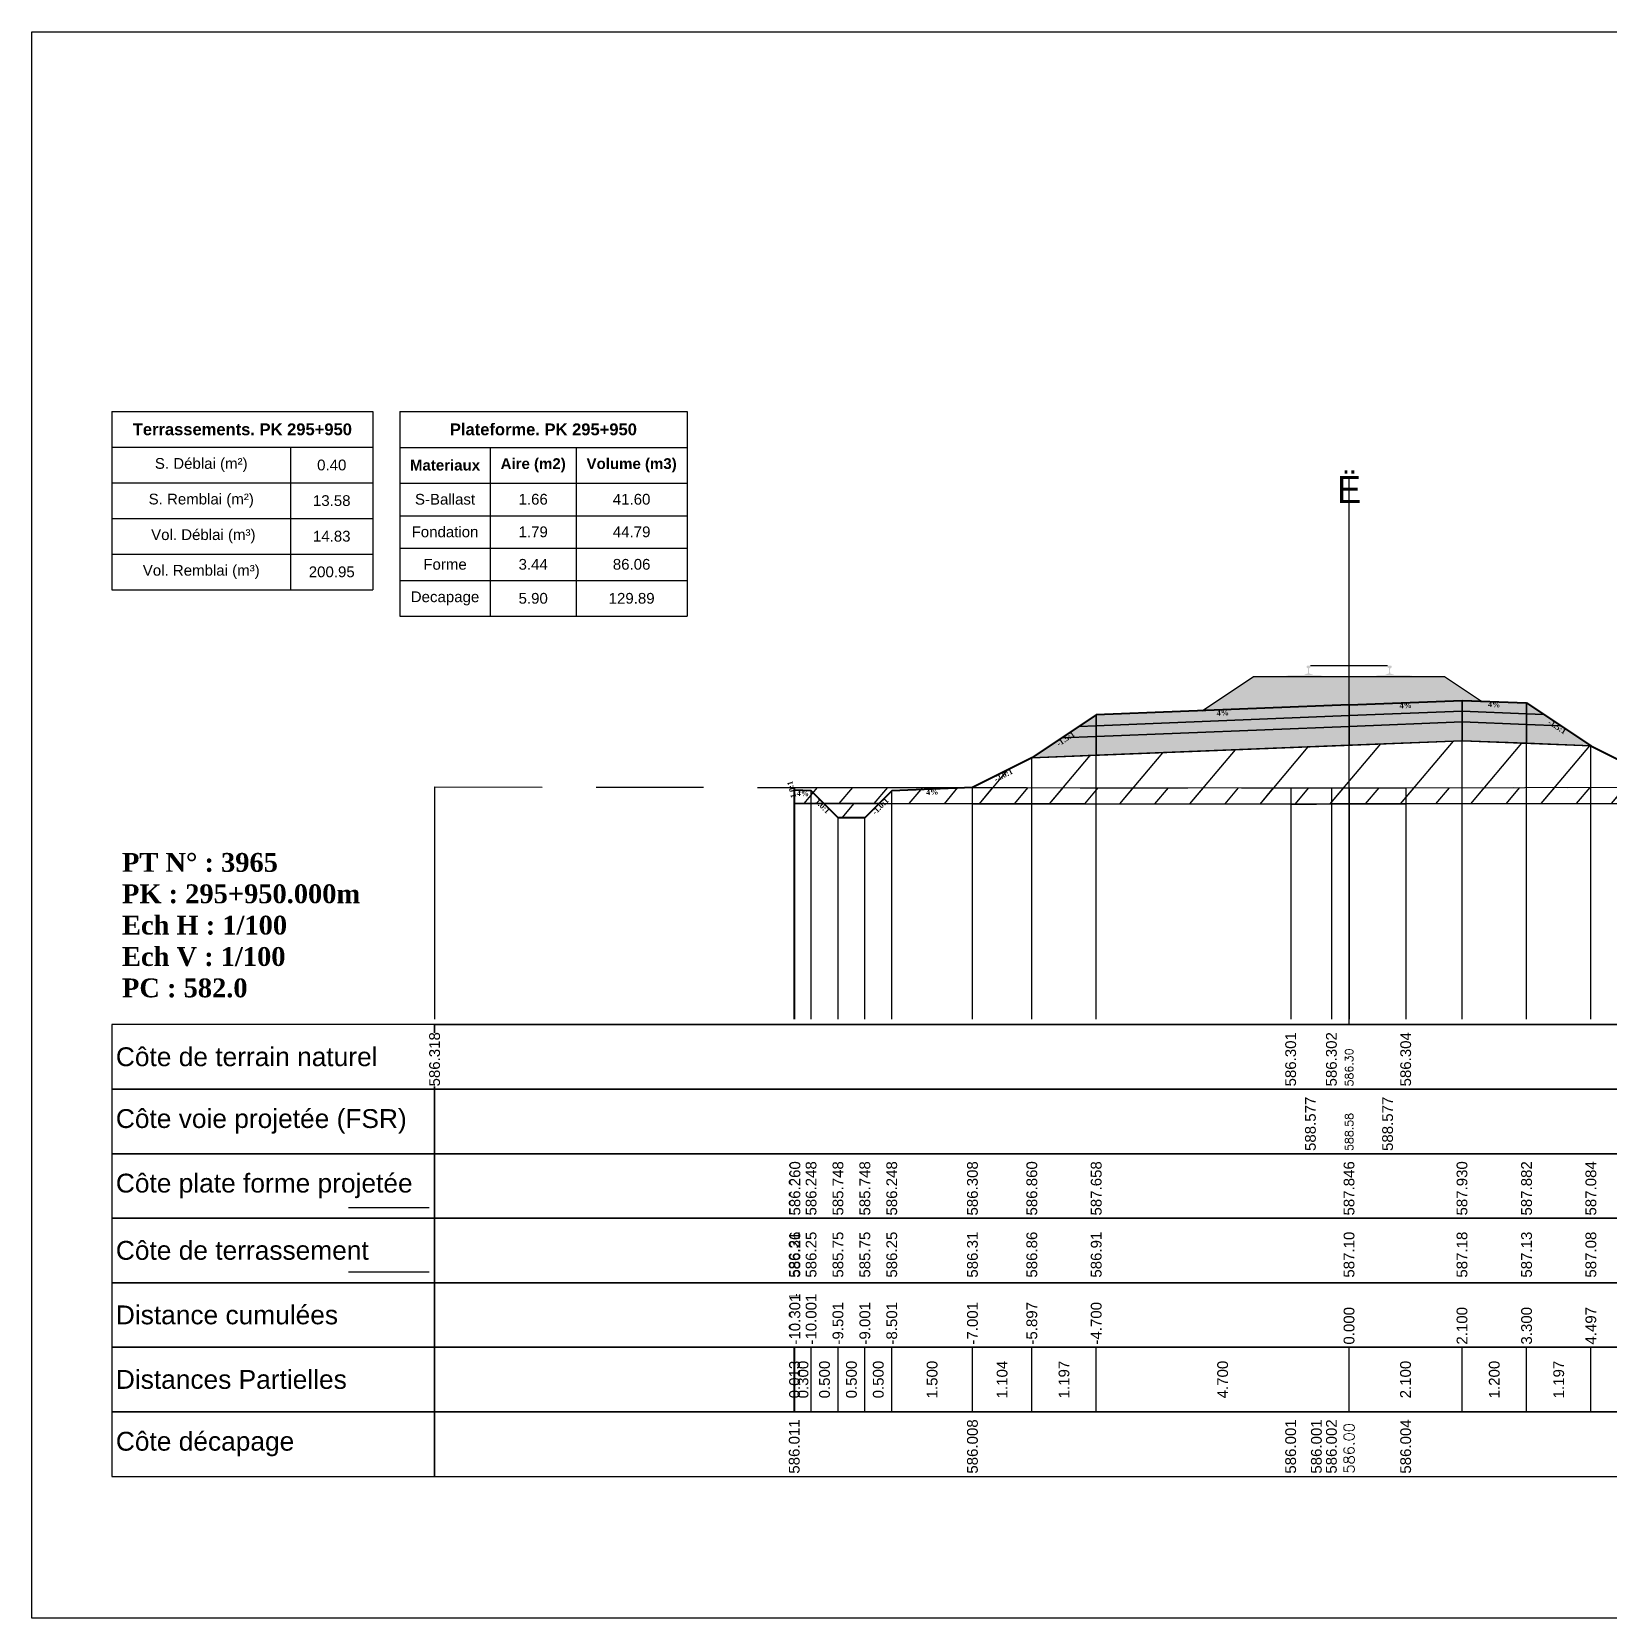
# Model space of a CAD drawing. Header units: millimetres. Extents: x 2762 to 3076, y 916 to 3305.
# Drawn here: x 2950.21 to 2979.54, y 1437.65 to 1467.15 of the extents above; entities that cross this region are included whole.
import ezdxf

# ---------------------------------------------------------------- set-up
doc = ezdxf.new("R2010")
doc.units = ezdxf.units.MM
doc.header["$LTSCALE"] = 2
doc.linetypes.add('CACHE', pattern=[9.525, 6.35, -3.175])
doc.linetypes.add('DASHED', pattern=[0.75, 0.5, -0.25])
for name, color, linetype in [('C-ANNO-TABL', 1, 'Continuous'), ('C-ANNO-TABL-TEXT', 150, 'Continuous'), ('C-ANNO-TABL-TITL', 150, 'Continuous'), ('C-ANNO-TABL-TTBL', 5, 'Continuous'), ('C-ROAD-CORR', 5, 'Continuous'), ('C-ROAD-SCTN', 7, 'Continuous')]:
    doc.layers.add(name, color=color, linetype=linetype)
doc.styles.add('ARIAL', font='arial.ttf')
doc.styles.add('C3D_Etiquette', font='romans.shx')
doc.styles.add('C3D_Profil_Travers', font='romans.shx')
doc.styles.get("Standard").update_dxf_attribs({"font": 'arial.ttf'})

msp = doc.modelspace()

# ---------------------------------------------------------------- hatches: boundary and pattern name
at = {"linetype": 'Continuous', "lineweight": -3}
msp.add_hatch(color=254, dxfattribs=at).paths.add_polyline_path([(2973.487, 1454.975), (2973.487, 1455.16), (2973.602, 1455.181), (2973.95, 1455.181), (2973.95, 1455.187), (2973.876, 1455.187), (2973.876, 1455.197), (2973.877, 1455.198), (2973.879, 1455.198), (2973.88, 1455.199), (2973.9, 1455.2), (2973.903, 1455.201), (2973.906, 1455.202), (2973.934, 1455.212), (2973.937, 1455.214), (2973.938, 1455.215), (2973.939, 1455.216), (2973.94, 1455.221), (2973.941, 1455.228), (2973.942, 1455.237), (2973.943, 1455.247), (2973.943, 1455.271), (2973.942, 1455.287), (2973.942, 1455.293), (2973.941, 1455.299), (2973.94, 1455.304), (2973.94, 1455.306), (2973.939, 1455.309), (2973.938, 1455.311), (2973.937, 1455.312), (2973.936, 1455.314), (2973.935, 1455.314), (2973.919, 1455.32), (2973.917, 1455.321), (2973.916, 1455.322), (2973.915, 1455.324), (2973.915, 1455.326), (2973.915, 1455.345), (2973.916, 1455.349), (2973.917, 1455.351), (2973.919, 1455.353), (2973.921, 1455.355), (2973.924, 1455.356), (2973.925, 1455.357), (2973.929, 1455.358), (2973.933, 1455.358), (2973.936, 1455.358), (2973.94, 1455.359), (2973.945, 1455.359), (2973.948, 1455.359), (2973.951, 1455.359), (2973.955, 1455.359), (2973.958, 1455.359), (2973.962, 1455.359), (2973.967, 1455.358), (2973.97, 1455.358), (2973.974, 1455.358), (2973.978, 1455.357), (2973.979, 1455.356), (2973.981, 1455.355), (2973.984, 1455.353), (2973.986, 1455.351), (2973.987, 1455.349), (2973.987, 1455.345), (2973.987, 1455.326), (2973.987, 1455.324), (2973.987, 1455.322), (2973.986, 1455.321), (2973.984, 1455.32), (2973.968, 1455.314), (2973.967, 1455.314), (2973.965, 1455.312), (2973.964, 1455.311), (2973.964, 1455.309), (2973.963, 1455.306), (2973.962, 1455.304), (2973.962, 1455.299), (2973.961, 1455.293), (2973.96, 1455.287), (2973.96, 1455.271), (2973.96, 1455.247), (2973.961, 1455.237), (2973.962, 1455.228), (2973.963, 1455.221), (2973.964, 1455.216), (2973.965, 1455.215), (2973.966, 1455.214), (2973.968, 1455.212), (2973.997, 1455.202), (2974, 1455.201), (2974.003, 1455.2), (2974.023, 1455.199), (2974.024, 1455.198), (2974.025, 1455.198), (2974.026, 1455.197), (2974.026, 1455.187), (2973.952, 1455.187), (2973.952, 1455.181), (2974.156, 1455.181), (2974.288, 1455.15), (2975.122, 1455.15), (2975.253, 1455.181), (2975.457, 1455.181), (2975.457, 1455.187), (2975.383, 1455.187), (2975.383, 1455.197), (2975.384, 1455.198), (2975.386, 1455.198), (2975.387, 1455.199), (2975.407, 1455.2), (2975.41, 1455.201), (2975.413, 1455.202), (2975.441, 1455.212), (2975.444, 1455.214), (2975.445, 1455.215), (2975.446, 1455.216), (2975.447, 1455.221), (2975.448, 1455.228), (2975.449, 1455.237), (2975.45, 1455.247), (2975.45, 1455.271), (2975.449, 1455.287), (2975.449, 1455.293), (2975.448, 1455.299), (2975.447, 1455.304), (2975.447, 1455.306), (2975.446, 1455.309), (2975.445, 1455.311), (2975.444, 1455.312), (2975.443, 1455.314), (2975.442, 1455.314), (2975.426, 1455.32), (2975.424, 1455.321), (2975.423, 1455.322), (2975.422, 1455.324), (2975.422, 1455.326), (2975.422, 1455.345), (2975.423, 1455.349), (2975.424, 1455.351), (2975.426, 1455.353), (2975.428, 1455.355), (2975.431, 1455.356), (2975.432, 1455.357), (2975.436, 1455.358), (2975.44, 1455.358), (2975.443, 1455.358), (2975.447, 1455.359), (2975.452, 1455.359), (2975.455, 1455.359), (2975.458, 1455.359), (2975.462, 1455.359), (2975.465, 1455.359), (2975.469, 1455.359), (2975.474, 1455.358), (2975.477, 1455.358), (2975.481, 1455.358), (2975.485, 1455.357), (2975.486, 1455.356), (2975.488, 1455.355), (2975.491, 1455.353), (2975.493, 1455.351), (2975.494, 1455.349), (2975.494, 1455.345), (2975.494, 1455.326), (2975.494, 1455.324), (2975.494, 1455.322), (2975.493, 1455.321), (2975.491, 1455.32), (2975.475, 1455.314), (2975.474, 1455.314), (2975.472, 1455.312), (2975.471, 1455.311), (2975.471, 1455.309), (2975.47, 1455.306), (2975.469, 1455.304), (2975.469, 1455.299), (2975.468, 1455.293), (2975.467, 1455.287), (2975.467, 1455.271), (2975.467, 1455.247), (2975.468, 1455.237), (2975.469, 1455.228), (2975.47, 1455.221), (2975.471, 1455.216), (2975.472, 1455.215), (2975.473, 1455.214), (2975.475, 1455.212), (2975.504, 1455.202), (2975.507, 1455.201), (2975.51, 1455.2), (2975.53, 1455.199), (2975.531, 1455.198), (2975.532, 1455.198), (2975.533, 1455.197), (2975.533, 1455.187), (2975.459, 1455.187), (2975.459, 1455.181), (2975.807, 1455.181), (2975.922, 1455.16), (2975.922, 1454.975)])
h = msp.add_hatch(dxfattribs=at)
h.set_pattern_fill('GRAVEL', color=252, scale=0.009, style=0)
h.set_pattern_definition([(228.0128, (2972.136781, 1454.748646), (-1.8288, -2.0574), [0.030755, -3.0447435]), (184.96974, (2972.116207, 1454.725786), (2.743199999, 0.228600013), [0.0527764, -5.2248644]), (132.51045, (2972.063629, 1454.721214), (2.286, -2.5146), [0.0372133, -3.684125]), (267.2737, (2971.974475, 1454.664064), (0.2286, 4.572), [0.0480604, -4.7579794]), (292.83365, (2971.972189, 1454.616058), (-1.143, 2.7432), [0.047127, -4.6655827]), (357.2737, (2971.990477, 1454.572624), (-4.572, 0.2286), [0.0480604, -4.7579794]), (37.69424, (2972.038483, 1454.570338), (-2.9718, -2.286), [0.0635574, -6.2921804]), (72.25533, (2972.088775, 1454.6092), (1.6002, 5.0292), [0.0600048, -5.940473]), (121.42957, (2972.107063, 1454.66635), (-1.8288, 2.9718), [0.048223, -4.774099]), (175.23636, (2972.081917, 1454.707498), (2.5146, -0.2286), [0.055054, -2.697654]), (222.39744, (2972.027053, 1454.71207), (-2.7432, -2.5146), [0.071197, -7.0485095]), (138.81407, (2972.20079, 1454.661778), (-1.6002, 1.3716), [0.0243004, -2.405751]), (171.46923, (2972.182501, 1454.67778), (2.9718, -0.4572), [0.0462314, -4.5769175]), (225, (2972.13678, 1454.68464), (-3e-17, -0.2286), [0.032329, -0.29096]), (203.1986, (2972.12078, 1454.71207), (1.143, 0.4572), [0.01741, -1.723556]), (291.8014, (2972.104777, 1454.70521), (-0.2286, 0.6858), [0.024621, -1.206428]), (30.9638, (2972.11392, 1454.68235), (0.6858, 0.4572), [0.039989, -1.292967]), (161.565, (2972.14821, 1454.702926), (0.4572, -0.2286), [0.028916, -0.693981]), (16.38954, (2971.972189, 1454.705212), (2.286, 0.6858), [0.040508, -4.0102944]), (70.34618, (2972.011051, 1454.716642), (-0.9144, -2.5146), [0.033984, -3.3643994]), (293.1986, (2972.14821, 1454.748646), (-0.4572, 1.143), [0.034819, -1.7061465]), (343.61046, (2972.161927, 1454.716642), (-2.286, 0.6858), [0.040508, -4.0102944]), (339.44395, (2971.97219, 1454.56348), (-1.143, 0.4572), [0.039063, -1.914096]), (294.77514, (2972.008765, 1454.549764), (-1.143, 2.5146), [0.0327305, -3.2403234]), (66.8014, (2972.150497, 1454.520046), (0.4572, 1.143), [0.034819, -1.7061465]), (17.35402, (2972.164213, 1454.55205), (-2.9718, -0.9144), [0.0383204, -3.793714]), (69.44395, (2972.038483, 1454.520046), (-0.4572, -1.143), [0.0195316, -1.933628]), (101.3099, (2972.13678, 1454.520046), (-0.2286, 0.9144), [0.011656, -1.1539795]), (165.9638, (2972.134495, 1454.531476), (0.6858, -0.2286), [0.047127, -0.895415]), (186.009, (2972.088775, 1454.542906), (2.286, 0.2286), [0.043674, -4.323723]), (303.69, (2972.11392, 1454.66178), (-0.2286, 0.4572), [0.032969, -0.79126]), (353.15723, (2972.132209, 1454.634346), (3.8862, -0.4572), [0.05756, -5.698441]), (60.9454, (2972.18936, 1454.627488), (-0.9144, -1.6002), [0.023536, -2.330045]), (90, (2972.2008, 1454.64806), (-0.2286, 0.2286), [0.013716, -0.214884]), (120.25644, (2972.084203, 1454.549764), (0.9144, -1.6002), [0.031758, -3.1440547]), (48.0128, (2972.068201, 1454.577196), (1.8288, 2.0574), [0.06151, -3.0139886]), (0, (2972.10935, 1454.62292), (0.2286, 0.2286), [0.059436, -0.169164]), (325.30485, (2972.168785, 1454.622916), (2.286, -1.6002), [0.036145, -3.5783385]), (254.0546, (2972.198503, 1454.602342), (-0.2286, -0.9144), [0.033285, -1.6309485]), (207.64598, (2972.189359, 1454.570338), (-4.3434, -2.286), [0.054193, -5.365122]), (175.42608, (2972.141353, 1454.545192), (-2.9718, 0.2286), [0.0573327, -5.675926])])
h.paths.add_polyline_path([(2971.972, 1454.52), (2972.93, 1455.158), (2976.48, 1455.158), (2977.169, 1454.699), (2976.805, 1454.713)])
h = msp.add_hatch(color=11, dxfattribs=at)
h.paths.add_polyline_path([(2978.005, 1454.465), (2978.005, 1454.665), (2978.324, 1454.453)])
h.paths.add_polyline_path([(2976.805, 1454.513), (2976.805, 1454.713), (2978.005, 1454.665), (2978.005, 1454.465)])
h.paths.add_polyline_path([(2974.705, 1454.429), (2974.705, 1454.629), (2976.805, 1454.713), (2976.805, 1454.513)])
h.paths.add_polyline_path([(2970.005, 1454.241), (2970.005, 1454.441), (2974.705, 1454.629), (2974.705, 1454.429)])
h.paths.add_polyline_path([(2969.685, 1454.229), (2970.005, 1454.441), (2970.005, 1454.241)])
h = msp.add_hatch(color=30, dxfattribs=at)
h.paths.add_polyline_path([(2978.005, 1454.265), (2978.005, 1454.465), (2978.324, 1454.453), (2978.643, 1454.24)])
h.paths.add_polyline_path([(2976.805, 1454.313), (2976.805, 1454.513), (2978.005, 1454.465), (2978.005, 1454.265)])
h.paths.add_polyline_path([(2974.705, 1454.229), (2974.705, 1454.429), (2976.805, 1454.513), (2976.805, 1454.313)])
h.paths.add_polyline_path([(2970.005, 1454.041), (2970.005, 1454.241), (2974.705, 1454.429), (2974.705, 1454.229)])
h.paths.add_polyline_path([(2969.366, 1454.016), (2969.685, 1454.229), (2970.005, 1454.241), (2970.005, 1454.041)])
h = msp.add_hatch(color=83, dxfattribs=at)
h.paths.add_polyline_path([(2978.005, 1453.915), (2978.005, 1454.265), (2978.643, 1454.24), (2979.201, 1453.867)])
h.paths.add_polyline_path([(2976.805, 1453.963), (2976.805, 1454.313), (2978.005, 1454.265), (2978.005, 1453.915)])
h.paths.add_polyline_path([(2974.705, 1453.879), (2974.705, 1454.229), (2976.805, 1454.313), (2976.805, 1453.963)])
h.paths.add_polyline_path([(2970.005, 1453.691), (2970.005, 1454.041), (2974.705, 1454.229), (2974.705, 1453.879)])
h.paths.add_polyline_path([(2968.808, 1453.643), (2969.366, 1454.016), (2970.005, 1454.041), (2970.005, 1453.691)])
h = msp.add_hatch(dxfattribs=at)
h.set_pattern_fill('_U', color=3, angle=50, style=0, pattern_type=0)
h.set_pattern_definition([(50, (2983.5073, 1452.8021), (-0.766044, 0.64279), [])])
h.paths.add_polyline_path([(2983.507, 1452.802), (2983.742, 1453.037), (2984.042, 1453.049), (2984.056, 1453.103), (2984.056, 1452.803)])
h.paths.add_polyline_path([(2965.965, 1452.793), (2966.204, 1453.031), (2967.704, 1453.091), (2968.808, 1453.643), (2976.805, 1453.963), (2979.201, 1453.867), (2980.742, 1453.097), (2982.242, 1453.037), (2982.479, 1452.8), (2975.758, 1452.788), (2974.377, 1452.786), (2973.62, 1452.785)])
h.paths.add_polyline_path([(2964.391, 1452.795), (2964.391, 1453.095), (2964.404, 1453.043), (2964.704, 1453.031), (2964.941, 1452.794)])
h = msp.add_hatch(dxfattribs=at)
h.set_pattern_fill('_U', color=150, scale=0.5, angle=50, style=0, pattern_type=0)
h.set_pattern_definition([(50, (2983.5073, 1452.8021), (-0.383022, 0.321394), [])])
h.paths.add_polyline_path([(2983.507, 1452.802), (2983.742, 1453.037), (2984.042, 1453.049), (2984.056, 1453.103), (2984.056, 1452.803)])
h.paths.add_polyline_path([(2980.742, 1453.097), (2984.056, 1453.103), (2984.042, 1453.049), (2983.742, 1453.037), (2983.507, 1452.802), (2982.479, 1452.8), (2982.242, 1453.037)])
h.paths.add_polyline_path([(2965.965, 1452.793), (2966.204, 1453.031), (2967.704, 1453.091), (2973.62, 1453.085), (2974.377, 1453.086), (2975.758, 1453.088), (2980.742, 1453.097), (2982.242, 1453.037), (2982.479, 1452.8), (2975.758, 1452.788), (2974.377, 1452.786), (2973.62, 1452.785)])
h.paths.add_polyline_path([(2964.391, 1453.095), (2967.704, 1453.091), (2966.204, 1453.031), (2965.965, 1452.793), (2964.941, 1452.794), (2964.704, 1453.031), (2964.404, 1453.043)])
h.paths.add_polyline_path([(2964.391, 1452.795), (2964.391, 1453.095), (2964.404, 1453.043), (2964.704, 1453.031), (2964.941, 1452.794)])
h = msp.add_hatch(dxfattribs=at)
h.set_pattern_fill('_U', color=1, angle=50, style=0, pattern_type=0)
h.set_pattern_definition([(50, (2982.4791, 1452.8002), (-0.766044, 0.64279), [])])
h.paths.add_polyline_path([(2982.479, 1452.8), (2983.507, 1452.802), (2983.242, 1452.537), (2982.742, 1452.537)])
h.paths.add_polyline_path([(2964.941, 1452.794), (2965.965, 1452.793), (2965.704, 1452.531), (2965.204, 1452.531)])

# ---------------------------------------------------------------- linework, layer by layer
at = {"color": 7, "linetype": 'Continuous', "lineweight": -3}
for p, q in [((2974.705, 1448.684), (2974.705, 1458.884)), ((2957.704, 1448.684), (2991.706, 1448.684)), ((2964.391, 1441.484), (2964.391, 1442.684)), ((2964.404, 1441.484), (2964.404, 1442.684)), ((2964.404, 1441.484), (2964.404, 1442.684)), ((2964.704, 1441.484), (2964.704, 1442.684)), ((2964.704, 1441.484), (2964.704, 1442.684)), ((2965.204, 1441.484), (2965.204, 1442.684)), ((2965.204, 1441.484), (2965.204, 1442.684)), ((2965.704, 1441.484), (2965.704, 1442.684)), ((2965.704, 1441.484), (2965.704, 1442.684)), ((2966.204, 1441.484), (2966.204, 1442.684)), ((2966.204, 1441.484), (2966.204, 1442.684)), ((2967.704, 1441.484), (2967.704, 1442.684)), ((2967.704, 1441.484), (2967.704, 1442.684)), ((2968.808, 1441.484), (2968.808, 1442.684)), ((2968.808, 1441.484), (2968.808, 1442.684)), ((2970.005, 1441.484), (2970.005, 1442.684)), ((2970.005, 1441.484), (2970.005, 1442.684)), ((2974.705, 1441.484), (2974.705, 1442.684)), ((2974.705, 1441.484), (2974.705, 1442.684)), ((2976.805, 1441.484), (2976.805, 1442.684)), ((2976.805, 1441.484), (2976.805, 1442.684)), ((2978.005, 1441.484), (2978.005, 1442.684)), ((2978.005, 1441.484), (2978.005, 1442.684)), ((2979.201, 1441.484), (2979.201, 1442.684)), ((2979.201, 1441.484), (2979.201, 1442.684))]:
    msp.add_line(p, q, dxfattribs=at)
at = {"color": 251, "linetype": 'Continuous', "lineweight": -3}
for p, q in [((2971.972, 1454.52), (2972.93, 1455.158)), ((2972.93, 1455.158), (2976.48, 1455.158)), ((2976.48, 1455.158), (2977.169, 1454.699)), ((2976.805, 1454.713), (2971.972, 1454.52)), ((2974.705, 1454.629), (2976.805, 1454.713)), ((2977.169, 1454.699), (2976.805, 1454.713)), ((2976.805, 1454.513), (2976.805, 1454.713)), ((2976.805, 1454.713), (2978.005, 1454.665)), ((2976.805, 1454.713), (2976.805, 1454.513)), ((2978.005, 1454.465), (2978.005, 1454.665)), ((2978.005, 1454.665), (2978.324, 1454.453)), ((2978.005, 1454.665), (2978.005, 1454.465)), ((2969.685, 1454.229), (2970.005, 1454.441)), ((2970.005, 1454.441), (2974.705, 1454.629)), ((2970.005, 1454.241), (2970.005, 1454.441)), ((2970.005, 1454.441), (2970.005, 1454.241)), ((2974.705, 1454.429), (2970.005, 1454.241)), ((2974.705, 1454.429), (2974.705, 1454.629)), ((2974.705, 1454.629), (2974.705, 1454.429)), ((2976.805, 1454.513), (2974.705, 1454.429)), ((2978.005, 1454.465), (2976.805, 1454.513)), ((2978.324, 1454.453), (2978.005, 1454.465)), ((2970.005, 1454.241), (2969.685, 1454.229))]:
    msp.add_line(p, q, dxfattribs=at)
at = {"color": 53, "linetype": 'Continuous', "lineweight": -3}
for p, q in [((2970.005, 1454.241), (2974.705, 1454.429)), ((2974.705, 1454.429), (2976.805, 1454.513)), ((2974.705, 1454.229), (2974.705, 1454.429)), ((2974.705, 1454.429), (2974.705, 1454.229)), ((2976.805, 1454.313), (2976.805, 1454.513)), ((2976.805, 1454.513), (2978.005, 1454.465)), ((2976.805, 1454.513), (2976.805, 1454.313)), ((2978.005, 1454.265), (2978.005, 1454.465)), ((2978.005, 1454.465), (2978.324, 1454.453)), ((2978.005, 1454.465), (2978.005, 1454.265)), ((2978.324, 1454.453), (2978.643, 1454.24)), ((2969.366, 1454.016), (2969.685, 1454.229)), ((2969.685, 1454.229), (2970.005, 1454.241)), ((2970.005, 1454.041), (2970.005, 1454.241)), ((2970.005, 1454.241), (2970.005, 1454.041)), ((2974.705, 1454.229), (2970.005, 1454.041)), ((2970.005, 1454.041), (2974.705, 1454.229)), ((2976.805, 1454.313), (2974.705, 1454.229)), ((2974.705, 1454.229), (2976.805, 1454.313)), ((2974.705, 1453.879), (2974.705, 1454.229)), ((2974.705, 1454.229), (2974.705, 1453.879)), ((2978.005, 1454.265), (2976.805, 1454.313)), ((2976.805, 1453.963), (2976.805, 1454.313)), ((2976.805, 1454.313), (2978.005, 1454.265)), ((2976.805, 1454.313), (2976.805, 1453.963)), ((2978.643, 1454.24), (2978.005, 1454.265)), ((2978.005, 1453.915), (2978.005, 1454.265)), ((2978.005, 1454.265), (2978.643, 1454.24)), ((2978.005, 1454.265), (2978.005, 1453.915)), ((2978.643, 1454.24), (2979.201, 1453.867)), ((2968.808, 1453.643), (2969.366, 1454.016)), ((2970.005, 1454.041), (2969.366, 1454.016)), ((2969.366, 1454.016), (2970.005, 1454.041)), ((2970.005, 1453.691), (2970.005, 1454.041)), ((2970.005, 1454.041), (2970.005, 1453.691)), ((2974.705, 1453.879), (2970.005, 1453.691)), ((2976.805, 1453.963), (2974.705, 1453.879)), ((2978.005, 1453.915), (2976.805, 1453.963)), ((2979.201, 1453.867), (2978.005, 1453.915)), ((2970.005, 1453.691), (2968.808, 1453.643))]:
    msp.add_line(p, q, dxfattribs=at)
at = {"color": 253, "linetype": 'Continuous', "lineweight": -3}
for p, q in [((2968.808, 1453.643), (2976.805, 1453.963)), ((2976.805, 1453.963), (2979.201, 1453.867)), ((2979.201, 1453.867), (2980.742, 1453.097)), ((2967.704, 1453.091), (2968.808, 1453.643)), ((2964.391, 1453.095), (2967.704, 1453.091)), ((2964.404, 1453.043), (2964.391, 1453.095)), ((2964.391, 1452.795), (2964.391, 1453.095)), ((2964.391, 1453.095), (2964.404, 1453.043)), ((2964.391, 1452.795), (2964.391, 1453.095)), ((2964.391, 1453.095), (2964.404, 1453.043)), ((2964.704, 1453.031), (2964.404, 1453.043)), ((2964.404, 1453.043), (2964.704, 1453.031)), ((2964.404, 1453.043), (2964.704, 1453.031)), ((2964.941, 1452.794), (2964.704, 1453.031)), ((2964.704, 1453.031), (2964.941, 1452.794)), ((2964.704, 1453.031), (2964.941, 1452.794)), ((2965.965, 1452.793), (2966.204, 1453.031)), ((2966.204, 1453.031), (2965.965, 1452.793)), ((2965.965, 1452.793), (2966.204, 1453.031)), ((2966.204, 1453.031), (2967.704, 1453.091)), ((2967.704, 1453.091), (2966.204, 1453.031)), ((2966.204, 1453.031), (2967.704, 1453.091)), ((2967.704, 1453.091), (2973.62, 1453.085)), ((2973.62, 1453.085), (2974.377, 1453.086)), ((2974.377, 1453.086), (2975.758, 1453.088)), ((2975.758, 1453.088), (2980.742, 1453.097)), ((2964.941, 1452.794), (2964.391, 1452.795)), ((2964.941, 1452.794), (2964.391, 1452.795)), ((2965.965, 1452.793), (2964.941, 1452.794)), ((2964.941, 1452.794), (2965.965, 1452.793)), ((2965.204, 1452.531), (2964.941, 1452.794)), ((2965.965, 1452.793), (2965.704, 1452.531)), ((2973.62, 1452.785), (2965.965, 1452.793)), ((2973.62, 1452.785), (2965.965, 1452.793)), ((2974.377, 1452.786), (2973.62, 1452.785)), ((2974.377, 1452.786), (2973.62, 1452.785)), ((2975.758, 1452.788), (2974.377, 1452.786)), ((2975.758, 1452.788), (2974.377, 1452.786)), ((2982.479, 1452.8), (2975.758, 1452.788)), ((2982.479, 1452.8), (2975.758, 1452.788)), ((2965.704, 1452.531), (2965.204, 1452.531))]:
    msp.add_line(p, q, dxfattribs=at)
at = {"color": 8, "linetype": 'CACHE', "lineweight": -3}
for p, q in [((2974.705, 1448.784), (2974.705, 1453.879)), ((2974.705, 1448.784), (2974.705, 1453.879)), ((2976.805, 1448.784), (2976.805, 1453.963)), ((2978.005, 1448.784), (2978.005, 1453.915)), ((2979.201, 1448.784), (2979.201, 1453.867)), ((2968.808, 1448.784), (2968.808, 1453.643)), ((2970.005, 1448.784), (2970.005, 1453.691)), ((2964.391, 1448.784), (2964.391, 1453.095)), ((2964.404, 1448.784), (2964.404, 1453.043)), ((2964.704, 1448.784), (2964.704, 1453.031)), ((2966.204, 1448.784), (2966.204, 1453.031)), ((2967.704, 1448.784), (2967.704, 1453.091)), ((2965.204, 1448.784), (2965.204, 1452.531)), ((2965.704, 1448.784), (2965.704, 1452.531))]:
    msp.add_line(p, q, dxfattribs=at)
at = {"color": 105, "linetype": 'DASHED', "lineweight": -3, "ltscale": 2}
for p, q in [((2957.705, 1453.102), (2973.62, 1453.085)), ((2973.62, 1453.085), (2974.377, 1453.086)), ((2974.377, 1453.086), (2974.705, 1453.086)), ((2974.705, 1453.086), (2975.758, 1453.088)), ((2975.758, 1453.088), (2991.705, 1453.117))]:
    msp.add_line(p, q, dxfattribs=at)
at = {"color": 98, "linetype": 'CACHE', "lineweight": -3}
for p, q in [((2957.705, 1453.102), (2957.705, 1448.784)), ((2973.62, 1453.085), (2973.62, 1448.784)), ((2974.377, 1453.086), (2974.377, 1448.784)), ((2974.705, 1453.086), (2974.705, 1448.784)), ((2975.758, 1453.088), (2975.758, 1448.784))]:
    msp.add_line(p, q, dxfattribs=at)
at = {"color": 6, "linetype": 'Continuous', "lineweight": -3}
for p, q in [((2964.391, 1452.795), (2967.704, 1452.791)), ((2967.704, 1452.791), (2973.62, 1452.785)), ((2973.62, 1452.785), (2974.098, 1452.785)), ((2974.098, 1452.785), (2974.377, 1452.786)), ((2974.377, 1452.786), (2974.705, 1452.786)), ((2974.705, 1452.786), (2975.758, 1452.788)), ((2975.758, 1452.788), (2980.742, 1452.797))]:
    msp.add_line(p, q, dxfattribs=at)
at = {"color": 154, "linetype": 'Continuous', "lineweight": -3}
msp.add_line((2956.104, 1445.284), (2957.604, 1445.284), dxfattribs=at)
at = {"color": 1, "linetype": 'Continuous', "lineweight": -3}
msp.add_line((2956.104, 1444.084), (2957.604, 1444.084), dxfattribs=at)
at = {"color": 7, "linetype": 'Continuous', "lineweight": -3}
for points in [[(2957.704, 1447.484), (2957.704, 1448.684), (2951.704, 1448.684), (2951.704, 1447.484)], [(2957.704, 1447.484), (2991.706, 1447.484), (2991.706, 1448.684), (2957.704, 1448.684)], [(2957.704, 1446.284), (2957.704, 1447.484), (2951.704, 1447.484), (2951.704, 1446.284)], [(2957.704, 1446.284), (2991.706, 1446.284), (2991.706, 1447.484), (2957.704, 1447.484)], [(2957.704, 1445.084), (2957.704, 1446.284), (2951.704, 1446.284), (2951.704, 1445.084)], [(2957.704, 1445.084), (2991.706, 1445.084), (2991.706, 1446.284), (2957.704, 1446.284)], [(2957.704, 1443.884), (2957.704, 1445.084), (2951.704, 1445.084), (2951.704, 1443.884)], [(2957.704, 1443.884), (2991.706, 1443.884), (2991.706, 1445.084), (2957.704, 1445.084)], [(2957.704, 1442.684), (2957.704, 1443.884), (2951.704, 1443.884), (2951.704, 1442.684)], [(2957.704, 1442.684), (2991.706, 1442.684), (2991.706, 1443.884), (2957.704, 1443.884)], [(2957.704, 1441.484), (2957.704, 1442.684), (2951.704, 1442.684), (2951.704, 1441.484)], [(2957.704, 1441.484), (2991.706, 1441.484), (2991.706, 1442.684), (2957.704, 1442.684)], [(2957.704, 1440.284), (2957.704, 1441.484), (2951.704, 1441.484), (2951.704, 1440.284)], [(2957.704, 1440.284), (2991.706, 1440.284), (2991.706, 1441.484), (2957.704, 1441.484)]]:
    msp.add_3dface(points, dxfattribs=at)
at = {"layer": 'C-ANNO-TABL', "color": 7, "linetype": 'Continuous', "lineweight": -3}
for p, q in [((2951.704, 1459.419), (2955.027, 1459.419)), ((2955.027, 1459.419), (2956.557, 1459.419)), ((2955.027, 1459.419), (2955.027, 1458.757)), ((2957.057, 1459.416), (2958.739, 1459.416)), ((2958.739, 1459.416), (2960.335, 1459.416)), ((2958.739, 1459.416), (2958.739, 1458.754)), ((2960.335, 1459.416), (2962.398, 1459.416)), ((2960.335, 1459.416), (2960.335, 1458.754)), ((2951.704, 1458.757), (2955.027, 1458.757)), ((2955.027, 1458.757), (2956.557, 1458.757)), ((2955.027, 1458.757), (2955.027, 1458.095)), ((2957.057, 1458.754), (2958.739, 1458.754)), ((2958.739, 1458.754), (2960.335, 1458.754)), ((2958.739, 1458.754), (2958.739, 1458.147)), ((2960.335, 1458.754), (2962.398, 1458.754)), ((2960.335, 1458.754), (2960.335, 1458.147)), ((2951.704, 1458.095), (2955.027, 1458.095)), ((2955.027, 1458.095), (2956.557, 1458.095)), ((2955.027, 1458.095), (2955.027, 1457.432)), ((2957.057, 1458.147), (2958.739, 1458.147)), ((2958.739, 1458.147), (2960.335, 1458.147)), ((2958.739, 1458.147), (2958.739, 1457.543)), ((2960.335, 1458.147), (2962.398, 1458.147)), ((2960.335, 1458.147), (2960.335, 1457.543)), ((2951.704, 1457.432), (2955.027, 1457.432)), ((2955.027, 1457.432), (2956.557, 1457.432)), ((2955.027, 1457.432), (2955.027, 1456.77)), ((2957.057, 1457.543), (2958.739, 1457.543)), ((2958.739, 1457.543), (2960.335, 1457.543)), ((2958.739, 1457.543), (2958.739, 1456.939)), ((2960.335, 1457.543), (2962.398, 1457.543)), ((2960.335, 1457.543), (2960.335, 1456.939)), ((2957.057, 1456.939), (2958.739, 1456.939)), ((2958.739, 1456.939), (2960.335, 1456.939)), ((2958.739, 1456.939), (2958.739, 1456.28)), ((2960.335, 1456.939), (2962.398, 1456.939)), ((2960.335, 1456.939), (2960.335, 1456.28))]:
    msp.add_line(p, q, dxfattribs=at)
at = {"layer": 'C-ANNO-TABL-TTBL', "color": 7, "linetype": 'Continuous', "lineweight": -3}
for p, q in [((2951.704, 1460.084), (2956.557, 1460.084)), ((2951.704, 1460.084), (2951.704, 1459.419)), ((2956.557, 1460.084), (2956.557, 1459.419)), ((2957.057, 1460.084), (2962.398, 1460.084)), ((2957.057, 1460.084), (2957.057, 1459.416)), ((2962.398, 1460.084), (2962.398, 1459.416)), ((2951.704, 1459.419), (2951.704, 1458.757)), ((2956.557, 1459.419), (2956.557, 1458.757)), ((2957.057, 1459.416), (2957.057, 1458.754)), ((2962.398, 1459.416), (2962.398, 1458.754)), ((2951.704, 1458.757), (2951.704, 1458.095)), ((2956.557, 1458.757), (2956.557, 1458.095)), ((2957.057, 1458.754), (2957.057, 1458.147)), ((2962.398, 1458.754), (2962.398, 1458.147)), ((2951.704, 1458.095), (2951.704, 1457.432)), ((2956.557, 1458.095), (2956.557, 1457.432)), ((2957.057, 1458.147), (2957.057, 1457.543)), ((2962.398, 1458.147), (2962.398, 1457.543)), ((2951.704, 1457.432), (2951.704, 1456.77)), ((2956.557, 1457.432), (2956.557, 1456.77)), ((2957.057, 1457.543), (2957.057, 1456.939)), ((2962.398, 1457.543), (2962.398, 1456.939)), ((2951.704, 1456.77), (2955.027, 1456.77)), ((2955.027, 1456.77), (2956.557, 1456.77)), ((2957.057, 1456.939), (2957.057, 1456.28)), ((2962.398, 1456.939), (2962.398, 1456.28)), ((2957.057, 1456.28), (2958.739, 1456.28)), ((2958.739, 1456.28), (2960.335, 1456.28)), ((2960.335, 1456.28), (2962.398, 1456.28))]:
    msp.add_line(p, q, dxfattribs=at)
at = {"layer": 'C-ROAD-CORR', "color": 1, "linetype": 'Continuous', "lineweight": 40}
for p, q in [((2974.705, 1454.629), (2976.805, 1454.713)), ((2976.805, 1454.713), (2978.005, 1454.665)), ((2978.005, 1454.665), (2979.201, 1453.867)), ((2970.005, 1454.441), (2968.808, 1453.643)), ((2974.705, 1454.629), (2970.005, 1454.441)), ((2979.201, 1453.867), (2980.742, 1453.097)), ((2968.808, 1453.643), (2967.704, 1453.091)), ((2964.404, 1453.043), (2964.391, 1453.095)), ((2964.704, 1453.031), (2964.404, 1453.043)), ((2965.204, 1452.531), (2964.704, 1453.031)), ((2966.204, 1453.031), (2965.704, 1452.531)), ((2967.704, 1453.091), (2966.204, 1453.031)), ((2965.704, 1452.531), (2965.204, 1452.531))]:
    msp.add_line(p, q, dxfattribs=at)
at = {"layer": 'C-ROAD-CORR', "color": 102, "linetype": 'Continuous', "lineweight": -3, "ltscale": 0.5}
for p, q in [((2974.705, 1453.879), (2970.005, 1453.691)), ((2974.705, 1453.879), (2976.805, 1453.963)), ((2976.805, 1453.963), (2978.005, 1453.915)), ((2978.005, 1453.915), (2979.201, 1453.867)), ((2970.005, 1453.691), (2968.808, 1453.643))]:
    msp.add_line(p, q, dxfattribs=at)
at = {"layer": 'C-ROAD-CORR', "color": 1, "linetype": 'Continuous', "lineweight": -3}
for p, q in [((2965.204, 1452.531), (2964.704, 1453.031)), ((2966.204, 1453.031), (2965.704, 1452.531))]:
    msp.add_line(p, q, dxfattribs=at)
at = {"layer": 'C-ROAD-SCTN', "color": 154, "linetype": 'Continuous', "lineweight": -3}
for p, q in [((2973.987, 1455.36), (2974.705, 1455.36)), ((2974.705, 1455.36), (2975.422, 1455.36)), ((2974.705, 1454.629), (2976.805, 1454.713)), ((2976.805, 1454.713), (2978.005, 1454.665)), ((2978.005, 1454.665), (2979.201, 1453.867)), ((2968.808, 1453.643), (2970.005, 1454.441)), ((2970.005, 1454.441), (2974.705, 1454.629)), ((2979.201, 1453.867), (2980.742, 1453.097)), ((2967.704, 1453.091), (2968.808, 1453.643)), ((2964.391, 1453.095), (2964.404, 1453.043)), ((2964.404, 1453.043), (2964.704, 1453.031)), ((2964.704, 1453.031), (2965.204, 1452.531)), ((2965.704, 1452.531), (2966.204, 1453.031)), ((2966.204, 1453.031), (2967.704, 1453.091)), ((2965.204, 1452.531), (2965.704, 1452.531))]:
    msp.add_line(p, q, dxfattribs=at)
at = {"layer": 'C-ROAD-SCTN', "color": 140, "linetype": 'Continuous', "lineweight": -3}
for p, q in [((2971.972, 1454.52), (2972.93, 1455.158)), ((2972.93, 1455.158), (2972.973, 1455.158)), ((2972.973, 1455.158), (2974.705, 1455.158)), ((2974.705, 1455.158), (2976.436, 1455.158)), ((2976.436, 1455.158), (2976.48, 1455.158)), ((2976.48, 1455.158), (2977.169, 1454.699))]:
    msp.add_line(p, q, dxfattribs=at)
at = {"layer": 'C-ROAD-SCTN', "color": 1, "linetype": 'Continuous', "lineweight": -3}
for p, q in [((2970.005, 1453.691), (2974.705, 1453.879)), ((2974.705, 1453.879), (2976.805, 1453.963)), ((2976.805, 1453.963), (2978.005, 1453.915)), ((2978.005, 1453.915), (2979.201, 1453.867)), ((2979.201, 1453.867), (2980.742, 1453.097)), ((2967.704, 1453.091), (2968.808, 1453.643)), ((2968.808, 1453.643), (2970.005, 1453.691)), ((2964.391, 1453.095), (2964.404, 1453.043)), ((2964.404, 1453.043), (2964.704, 1453.031)), ((2964.704, 1453.031), (2965.204, 1452.531)), ((2965.704, 1452.531), (2966.204, 1453.031)), ((2966.204, 1453.031), (2967.704, 1453.091)), ((2965.204, 1452.531), (2965.704, 1452.531))]:
    msp.add_line(p, q, dxfattribs=at)

# ---------------------------------------------------------------- texts
at = {"color": 7, "linetype": 'Continuous', "lineweight": -3}
for s, insert, char_height, attachment_point, style in [('{\\fWingdings|b0|i0|c2|p0;Ë}', (2974.705, 1458.384), 0.5, 8, 'C3D_Profil_Travers'), ('{\\fTimes New Roman|b1|i0|c0|p18;PT N° : 3965\\PPK : 295+950.000m\\PEch H : 1/100\\PEch V : 1/100\\PPC : 582.0}', (2951.893, 1449.184), 0.35, 7, 'C3D_Profil_Travers'), ('{\\fArial|b0|i0|c0|p34;Côte de terrain naturel}', (2951.779, 1448.084), 0.35, 4, 'C3D_Etiquette'), ('{\\fArial|b0|i0|c0|p34;Côte plate forme projetée}', (2951.779, 1445.684), 0.35, 4, 'C3D_Etiquette'), ('{\\fArial|b0|i0|c0|p34;Côte de terrassement}', (2951.779, 1444.484), 0.35, 4, 'C3D_Etiquette'), ('{\\fArial|b0|i0|c0|p34;Distance cumulées}', (2951.779, 1443.284), 0.35, 4, 'C3D_Etiquette'), ('{\\fArial|b0|i0|c0|p34;Distances Partielles}', (2951.779, 1442.084), 0.35, 4, 'C3D_Etiquette'), ('{\\fArial|b0|i0|c0|p34;Côte décapage}', (2951.779, 1440.884), 0.35, 4, 'C3D_Etiquette')]:
    msp.add_mtext(s, dxfattribs=dict(at, insert=insert, char_height=char_height, attachment_point=attachment_point, style=style))
at = {"color": 7, "linetype": 'Continuous', "lineweight": -3, "char_height": 0.1, "style": 'C3D_Etiquette'}
for s, insert, width, attachment_point, rotation in [('{\\fTimes New Roman|b1|i0|c0|p18;4%}', (2975.755, 1454.667), 0.37094, 2, 2.2906), ('{\\fTimes New Roman|b1|i0|c0|p18;4%}', (2977.404, 1454.685), 0.42071, 2, 357.7094), ('{\\fTimes New Roman|b1|i0|c0|p18;4%}', (2972.355, 1454.531), 0.42071, 2, 2.2906), ('{\\fTimes New Roman|b1|i0|c0|p18;-1.5:1}', (2969.408, 1454.039), 0.34598, 2, 33.6901), ('{\\fTimes New Roman|b1|i0|c0|p18;-1.5:1}', (2978.601, 1454.263), 0.34598, 2, 326.3099), ('{\\fTimes New Roman|b1|i0|c0|p18;1.0:1}', (2964.393, 1453.068), 0.29446, 8, 104.0362), ('{\\fTimes New Roman|b1|i0|c0|p18;-2.0:1}', (2968.257, 1453.364), 0.34598, 2, 26.5651), ('{\\fTimes New Roman|b1|i0|c0|p18;4%}', (2964.553, 1453.033), 0.37094, 2, 357.7094), ('{\\fTimes New Roman|b1|i0|c0|p18;-1.0:1}', (2965.956, 1452.779), 0.34598, 2, 45), ('{\\fTimes New Roman|b1|i0|c0|p18;4%}', (2966.954, 1453.057), 0.42071, 2, 2.2906), ('{\\fTimes New Roman|b1|i0|c0|p18;1.0:1}', (2964.951, 1452.779), 0.29001, 2, 315)]:
    msp.add_mtext(s, dxfattribs=dict(at, insert=insert, width=width, attachment_point=attachment_point, rotation=rotation))
at = {"color": 7, "linetype": 'Continuous', "lineweight": -3, "rotation": 90, "style": 'C3D_Profil_Travers'}
for s, insert, char_height, attachment_point in [('586.30', (2974.705, 1447.534), 0.15, 4), ('588.58', (2974.705, 1446.334), 0.15, 4), ('{\\fArial|b0|i0|c0|p34;586.31}', (2964.391, 1443.979), 0.2, 4), ('{\\fArial|b0|i0|c0|p34;586.26}', (2964.404, 1443.979), 0.2, 4), ('{\\fArial|b0|i0|c0|p34;586.25}', (2964.704, 1443.979), 0.2, 4), ('{\\fArial|b0|i0|c0|p34;585.75}', (2965.204, 1443.979), 0.2, 4), ('{\\fArial|b0|i0|c0|p34;585.75}', (2965.704, 1443.979), 0.2, 4), ('{\\fArial|b0|i0|c0|p34;586.25}', (2966.204, 1443.979), 0.2, 4), ('{\\fArial|b0|i0|c0|p34;586.31}', (2967.704, 1443.979), 0.2, 4), ('{\\fArial|b0|i0|c0|p34;586.86}', (2968.808, 1443.979), 0.2, 4), ('{\\fArial|b0|i0|c0|p34;586.91}', (2970.005, 1443.979), 0.2, 4), ('{\\fArial|b0|i0|c0|p34;587.10}', (2974.705, 1443.979), 0.2, 4), ('{\\fArial|b0|i0|c0|p34;587.18}', (2976.805, 1443.979), 0.2, 4), ('{\\fArial|b0|i0|c0|p34;587.13}', (2978.005, 1443.979), 0.2, 4), ('{\\fArial|b0|i0|c0|p34;587.08}', (2979.201, 1443.979), 0.2, 4), ('{\\fArial|b0|i0|c0|p34;0.013}', (2964.397, 1442.084), 0.2, 5), ('{\\fArial|b0|i0|c0|p34;0.300}', (2964.554, 1442.084), 0.2, 5), ('{\\fArial|b0|i0|c0|p34;0.500}', (2964.954, 1442.084), 0.2, 5), ('{\\fArial|b0|i0|c0|p34;0.500}', (2965.454, 1442.084), 0.2, 5), ('{\\fArial|b0|i0|c0|p34;0.500}', (2965.954, 1442.084), 0.2, 5), ('{\\fArial|b0|i0|c0|p34;1.500}', (2966.954, 1442.084), 0.2, 5), ('{\\fArial|b0|i0|c0|p34;1.104}', (2968.256, 1442.084), 0.2, 5), ('{\\fArial|b0|i0|c0|p34;1.197}', (2969.406, 1442.084), 0.2, 5), ('{\\fArial|b0|i0|c0|p34;4.700}', (2972.355, 1442.084), 0.2, 5), ('{\\fArial|b0|i0|c0|p34;2.100}', (2975.755, 1442.084), 0.2, 5), ('{\\fArial|b0|i0|c0|p34;1.200}', (2977.405, 1442.084), 0.2, 5), ('{\\fArial|b0|i0|c0|p34;1.197}', (2978.603, 1442.084), 0.2, 5)]:
    msp.add_mtext(s, dxfattribs=dict(at, insert=insert, char_height=char_height, attachment_point=attachment_point))
at = {"color": 7, "linetype": 'Continuous', "lineweight": -3, "insert": (2951.779, 1446.884), "char_height": 0.35, "attachment_point": 4}
msp.add_mtext('{\\fArial|b0|i0|c0|p34;Côte voie projetée (FSR)}', dxfattribs=at)
at = {"layer": 'C-ANNO-TABL-TEXT', "color": 7, "linetype": 'Continuous', "lineweight": -3, "char_height": 0.2, "attachment_point": 5, "style": 'ARIAL'}
for s, insert in [('{\\fArial|b0|i0|c0|p34;\\C7;0.40}', (2955.792, 1459.088)), ('{\\fArial|b0|i0|c0|p34;\\C7;13.58}', (2955.792, 1458.426)), ('{\\fArial|b0|i0|c0|p34;\\C7;S-Ballast}', (2957.898, 1458.451)), ('{\\fArial|b0|i0|c0|p34;\\C7;1.66}', (2959.537, 1458.451)), ('{\\C18;\\c0;41.60}', (2961.367, 1458.451)), ('{\\fArial|b0|i0|c0|p34;\\C7;Fondation}', (2957.898, 1457.845)), ('{\\fArial|b0|i0|c0|p34;\\C7;1.79}', (2959.537, 1457.845)), ('{\\C18;\\c0;44.79}', (2961.367, 1457.845)), ('{\\fArial|b0|i0|c0|p34;\\C7;14.83}', (2955.792, 1457.764)), ('{\\fArial|b0|i0|c0|p34;\\C7;Forme}', (2957.898, 1457.241)), ('{\\fArial|b0|i0|c0|p34;\\C7;3.44}', (2959.537, 1457.241)), ('{\\C18;\\c0;86.06}', (2961.367, 1457.241)), ('{\\fArial|b0|i0|c0|p34;\\C7;200.95}', (2955.792, 1457.101)), ('{\\fArial|b0|i0|c0|p34;\\C7;Decapage}', (2957.898, 1456.609)), ('{\\fArial|b0|i0|c0|p34;\\C7;5.90}', (2959.537, 1456.609)), ('{\\C18;\\c0;129.89}', (2961.367, 1456.609))]:
    msp.add_mtext(s, dxfattribs=dict(at, insert=insert))
at = {"layer": 'C-ANNO-TABL-TITL', "color": 7, "linetype": 'Continuous', "lineweight": -3, "attachment_point": 5, "style": 'ARIAL'}
for s, insert, char_height in [('{\\fArial|b1|i0|c0|p34;\\C7;Terrassements. PK 295+950}', (2954.13, 1459.751), 0.22), ('{\\fArial|b1|i0|c0|p34;\\C18;\\c0;Plateforme. PK 295+950}', (2959.727, 1459.75), 0.22), ('{\\fArial|b0|i0|c0|p34;\\C7;S. Déblai (m²) }', (2953.366, 1459.088), 0.2), ('{\\fArial|b1|i0|c0|p34;\\C7;Materiaux   }', (2957.898, 1459.085), 0.2), ('{\\fArial|b1|i0|c0|p34;\\C7;Aire (m2)}', (2959.537, 1459.085), 0.2), ('{\\fArial|b1|i0|c0|p34;\\C7;Volume (m3)}', (2961.367, 1459.085), 0.2), ('{\\fArial|b0|i0|c0|p34;\\C7;S. Remblai (m²) }', (2953.366, 1458.426), 0.2), ('{\\fArial|b0|i0|c0|p34;\\C7; Vol. Déblai (m³) }', (2953.366, 1457.764), 0.2), ('{\\fArial|b0|i0|c0|p34;\\C7;Vol. Remblai (m³)}', (2953.366, 1457.101), 0.2)]:
    msp.add_mtext(s, dxfattribs=dict(at, insert=insert, char_height=char_height))

# ---------------------------------------------------------------- next in the draw order: texts
at = {"color": 7, "linetype": 'Continuous', "lineweight": -3, "char_height": 0.2, "attachment_point": 4, "rotation": 90, "style": 'C3D_Profil_Travers', "bg_fill": 3, "box_fill_scale": 1.000375, "bg_fill_color": 256, "bg_fill_true_color": 13158600, "bg_fill_transparency": 0}
for s, insert, width in [('{\\fArial|b0|i0|c0|p34;586.318}', (2957.705, 1447.534), 0.99595), ('{\\fArial|b0|i0|c0|p34;586.301}', (2973.62, 1447.534), 0.95654), ('{\\fArial|b0|i0|c0|p34;586.302}', (2974.377, 1447.534), 0.99347), ('{\\fArial|b0|i0|c0|p34;586.304}', (2975.758, 1447.534), 0.99471), ('{\\fArial|b0|i0|c0|p34;588.577}', (2973.987, 1446.334), 0.99553), ('{\\fArial|b0|i0|c0|p34;588.577}', (2975.422, 1446.334), 0.99553), ('{\\fArial|b0|i0|c0|p34;586.311}', (2964.391, 1445.134), 0.95654), ('{\\fArial|b0|i0|c0|p34;585.748}', (2965.204, 1445.134), 0.99595), ('{\\fArial|b0|i0|c0|p34;585.748}', (2965.704, 1445.134), 0.99595), ('{\\fArial|b0|i0|c0|p34;586.248}', (2966.204, 1445.134), 0.99595), ('{\\fArial|b0|i0|c0|p34;586.308}', (2967.704, 1445.134), 0.99595), ('{\\fArial|b0|i0|c0|p34;586.860}', (2968.808, 1445.134), 0.99484), ('{\\fArial|b0|i0|c0|p34;587.658}', (2970.005, 1445.134), 0.99595), ('{\\fArial|b0|i0|c0|p34;587.846}', (2974.705, 1445.134), 0.99539), ('{\\fArial|b0|i0|c0|p34;587.930}', (2976.805, 1445.134), 0.99484), ('{\\fArial|b0|i0|c0|p34;587.882}', (2978.005, 1445.134), 0.99347), ('{\\fArial|b0|i0|c0|p34;587.084}', (2979.201, 1445.134), 0.99471), ('{\\fArial|b0|i0|c0|p34;\\C256;-10.314}', (2964.391, 1442.734), 0.93449), ('{\\fArial|b0|i0|c0|p34;\\C256;-9.501}', (2965.204, 1442.734), 0.73938), ('{\\fArial|b0|i0|c0|p34;\\C256;-9.001}', (2965.704, 1442.734), 0.73938), ('{\\fArial|b0|i0|c0|p34;\\C256;-8.501}', (2966.204, 1442.734), 0.73938), ('{\\fArial|b0|i0|c0|p34;\\C256;-7.001}', (2967.704, 1442.734), 0.73938), ('{\\fArial|b0|i0|c0|p34;\\C256;-5.897}', (2968.808, 1442.734), 0.77838), ('{\\fArial|b0|i0|c0|p34;\\C256;-4.700}', (2970.005, 1442.734), 0.77769), ('{\\fArial|b0|i0|c0|p34;\\C256;0.000}', (2974.705, 1442.734), 0.68096), ('{\\fArial|b0|i0|c0|p34;\\C256;2.100}', (2976.805, 1442.734), 0.6844), ('{\\fArial|b0|i0|c0|p34;\\C256;3.300}', (2978.005, 1442.734), 0.68082), ('{\\fArial|b0|i0|c0|p34;\\C256;4.497}', (2979.201, 1442.734), 0.68978), ('{\\fArial|b0|i0|c0|p34;586.011}', (2964.391, 1440.334), 0.95654), ('{\\fArial|b0|i0|c0|p34;586.008}', (2967.704, 1440.334), 0.99595), ('{\\fArial|b0|i0|c0|p34;586.001}', (2973.62, 1440.334), 0.95654), ('{\\fArial|b0|i0|c0|p34;586.001}', (2974.098, 1440.334), 0.95654), ('{\\fArial|b0|i0|c0|p34;586.004}', (2975.758, 1440.334), 0.99471)]:
    msp.add_mtext(s, dxfattribs=dict(at, insert=insert, width=width))

# ---------------------------------------------------------------- next in the draw order: texts
for s, insert, width in [('{\\fArial|b0|i0|c0|p34;586.260}', (2964.404, 1445.134), 0.99484), ('{\\fArial|b0|i0|c0|p34;\\C256;-10.301}', (2964.404, 1442.734), 0.89632), ('{\\fArial|b0|i0|c0|p34;586.002}', (2974.377, 1440.334), 0.99347)]:
    msp.add_mtext(s, dxfattribs=dict(at, insert=insert, width=width))

# ---------------------------------------------------------------- next in the draw order: texts
for s, insert, width in [('{\\fArial|b0|i0|c0|p34;586.248}', (2964.704, 1445.134), 0.99595), ('{\\fArial|b0|i0|c0|p34;\\C256;-10.001}', (2964.704, 1442.734), 0.89632)]:
    msp.add_mtext(s, dxfattribs=dict(at, insert=insert, width=width))
at = {"color": 7, "linetype": 'Continuous', "lineweight": -3, "insert": (2974.705, 1440.334), "char_height": 0.2, "attachment_point": 4, "rotation": 90, "style": 'C3D_Profil_Travers'}
msp.add_mtext('586.00', dxfattribs=at)

# ---------------------------------------------------------------- next in the draw order: linework, layer by layer
msp.add_lwpolyline([(2950.215, 1467.145), (2999.215, 1467.145), (2999.215, 1437.645), (2950.215, 1437.645)], close=True)

doc.saveas('drawing.dxf')
